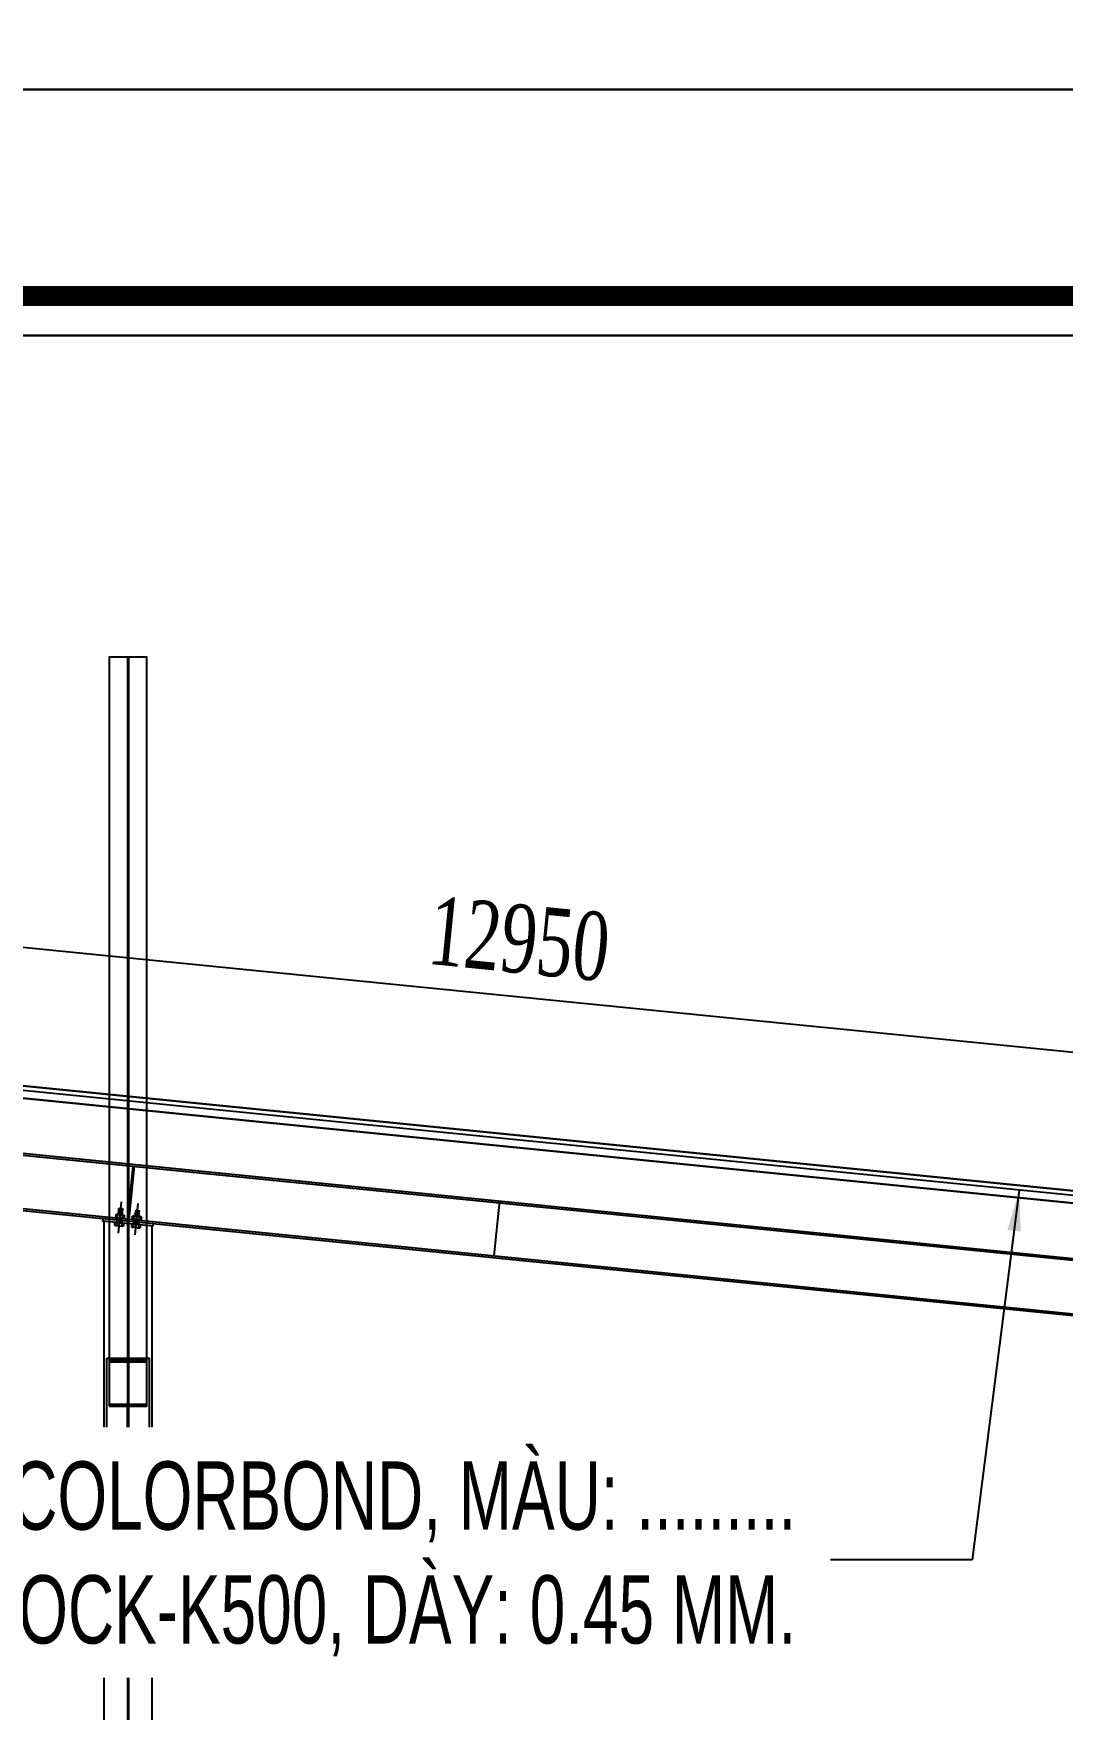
# Model space of a CAD drawing. Header units: inches. Extents: x 315041 to 662841, y -45540 to -35018.
# Drawn here: x 330049.2 to 330094.4, y -36232.3 to -36158.7 of the extents above; entities that cross this region are included whole.
import ezdxf

# ---------------------------------------------------------------- set-up
doc = ezdxf.new("R2010")
doc.units = ezdxf.units.IN
doc.header["$MEASUREMENT"] = 0
for name, color, linetype in [('2', 2, 'Continuous'), ('2NET-VE', 8, 'Continuous'), ('3', 3, 'Continuous'), ('7', 7, 'Continuous'), ('8', 8, 'Continuous'), ('BAO KHUNG', 31, 'Continuous'), ('flashing', 6, 'Continuous'), ('ROOFING', 4, 'Continuous')]:
    doc.layers.add(name, color=color, linetype=linetype)
doc.styles.add('ST1', font='times.ttf', dxfattribs={"width": 0.7})
doc.styles.add('ST1H', font='vnshxh.shx', dxfattribs={"width": 0.7})
doc.dimstyles.new('100', dxfattribs={"dimtxt": 3, "dimasz": 1.5, "dimexe": 1, "dimexo": 0, "dimgap": 1, "dimtad": 1, "dimdec": 0, "dimlfac": 100, "dimzin": 0, "dimdsep": 46, "dimtxsty": 'ST1', "dimblk": 'OBLIQUE', "dimcen": 1, "dimdle": 1, "dimclrd": 8, "dimclre": 8, "dimclrt": 3, "dimadec": 0, "dimazin": 0, "dimtfac": 1, "dimtdec": 0, "dimtix": 1, "dimtmove": 1, "dimatfit": 3, "dimfxl": 0, "dimtfill": 1, "dimtolj": 1, "dimtzin": 0, "dimlwd": -1, "dimlwe": -1, "dimarcsym": 1})
doc.dimstyles.new('3', dxfattribs={"dimtxt": 3.5, "dimasz": 1.8, "dimexe": 1, "dimexo": 0, "dimgap": 1, "dimtad": 1, "dimdec": 0, "dimlfac": 3, "dimzin": 0, "dimdsep": 46, "dimtxsty": 'ST1H', "dimblk": 'OBLIQUE', "dimcen": 1, "dimdle": 1, "dimclrd": 8, "dimclre": 8, "dimclrt": 3, "dimadec": 0, "dimazin": 0, "dimtfac": 1, "dimtdec": 0, "dimtix": 1, "dimtofl": 0, "dimtmove": 1, "dimatfit": 3, "dimfxl": 0.18, "dimtolj": 1, "dimtzin": 0, "dimlwd": -1, "dimlwe": -1, "dimarcsym": 1})

# ---------------------------------------------------------------- blocks, each defined once
blk = doc.blocks.new('A$C75D82031')
at = {"layer": '2', "color": 157, "linetype": 'Continuous'}
blk.add_lwpolyline([(0, 420), (594, 420), (594, 0), (0, 0)], close=True, dxfattribs=at)
at = {"layer": '7', "color": 147, "linetype": 'Continuous'}
blk.add_lwpolyline([(12.331, 57.61), (581.669, 57.61), (581.669, 409.19), (12.331, 409.19)], close=True, dxfattribs=at)
at = {"layer": 'BAO KHUNG', "color": 167, "linetype": 'Continuous', "const_width": 0.871}
blk.add_lwpolyline([(10.588, 9.067), (583.412, 9.067), (583.412, 410.933), (10.588, 410.933)], close=True, dxfattribs=at)
blk = doc.blocks.new('*U168')
at = {"color": 9, "const_width": 22}
blk.add_lwpolyline([(0, 0), (19.2, 0)], dxfattribs=at)
at = {"layer": '2NET-VE', "color": 8, "linetype": 'Continuous', "ltscale": 0.5}
for p, q in [((0, 10.4), (19.2, 10.4)), ((36, 9.2), (35.9, 9.2)), ((0, -10.4), (19.2, -10.4)), ((36, -9.2), (36, -9.2))]:
    blk.add_line(p, q, dxfattribs=at)
at = {"layer": '7', "color": 8, "linetype": 'Continuous'}
for p, q in [((34.7, 8), (36.2, 9.6)), ((35.3, -8), (37.1, 8)), ((36.2, 9.6), (37.1, 8)), ((37.1, 8), (38.7, 9.6)), ((37.7, -8), (39.6, 8)), ((38.7, 9.6), (39.6, 8)), ((39.6, 8), (41.1, 9.6)), ((40.1, -8), (42, 8)), ((41.1, 9.6), (42, 8)), ((42, 8), (43.5, 9.6)), ((42.5, -8), (44.4, 8)), ((43.5, 9.6), (44.4, 8)), ((44.4, 8), (45.9, 9.6)), ((44.9, -8), (46.8, 8)), ((44.9, -8), (46.8, 8)), ((45.9, 9.6), (46.8, 8)), ((46.8, 8), (48.3, 9.6)), ((47.3, -8), (49.2, 8)), ((48.3, 9.6), (49.2, 8)), ((49.2, 8), (50.7, 9.6)), ((49.8, -8), (51.6, 8)), ((49.8, -8), (51.6, 8)), ((49.8, -8), (51.6, 8)), ((50.7, 9.6), (51.6, 8)), ((51.6, 8), (53.2, 9.6)), ((52.2, -8), (54, 8)), ((53.2, 9.6), (54, 8)), ((59.7, 8), (54, 8)), ((59.7, 8), (59.7, -8)), ((35, -8), (34.4, -8)), ((35.3, -8), (34.7, -8)), ((35.3, -8), (36.2, -9.6)), ((36.2, -9.6), (37.7, -8)), ((37.7, -8), (38.6, -9.6)), ((38.6, -9.6), (40.1, -8)), ((40.1, -8), (41, -9.6)), ((41, -9.6), (42.5, -8)), ((42.5, -8), (43.4, -9.6)), ((43.4, -9.6), (44.9, -8)), ((44.9, -8), (45.8, -9.6)), ((45.8, -9.6), (47.3, -8)), ((47.3, -8), (48.2, -9.6)), ((48.2, -9.6), (49.8, -8)), ((49.8, -8), (50.7, -9.6)), ((50.7, -9.6), (52.2, -8)), ((52.2, -8), (59.7, -8))]:
    blk.add_line(p, q, dxfattribs=at)
at = {"layer": '8', "color": 8, "linetype": 'Continuous', "ltscale": 10}
blk.add_line((-43.5, 0), (89.2, 0), dxfattribs=at)
at = {"layer": '8', "color": 8, "linetype": 'Continuous'}
for p, q in [((-12.8, 11), (-12.8, 14.8)), ((-12.8, -14.8), (-12.8, 14.8)), ((-1.2, 18.7), (-11.6, 18.7)), ((-1.7, 11), (-11.1, 11)), ((0, 11), (0, 14.8)), ((0, -14.8), (0, 14.8)), ((19.2, -21.9), (19.2, 21.9)), ((19.2, 21.9), (21.6, 21.9)), ((21.6, -21.9), (21.6, 21.9)), ((21.6, 11), (21.6, 14.8)), ((21.6, -14.8), (21.6, 14.8)), ((22.8, 18.7), (33.3, 18.7)), ((23.3, 11), (32.7, 11)), ((34.4, 11), (34.4, 14.8)), ((34.4, -14.8), (34.4, 14.8)), ((-12.8, -11), (-12.8, -14.8)), ((-11.6, -18.7), (-1.2, -18.7)), ((-1.7, -11), (-11.1, -11)), ((0, -11), (0, -14.8)), ((19.2, -21.9), (21.6, -21.9)), ((21.6, -11), (21.6, -14.8)), ((33.3, -18.7), (22.8, -18.7)), ((23.3, -11), (32.7, -11)), ((34.4, -11), (34.4, -14.8))]:
    blk.add_line(p, q, dxfattribs=at)
for centre, radius, start, end in [((-5.8, 14.8), 6.98, 146.602, 180), ((-7.7, 14.8), 5.12, 180, 228.54763), ((-7.7, 7.1), 5.12, 131.45237, 180), ((-5.1, 14.8), 5.12, 311.45237, 0), ((-5.1, 7.1), 5.12, 0, 48.54763), ((-7, 14.8), 6.98, 0, 33.398), ((28.6, 14.8), 6.98, 146.602, 180), ((26.7, 14.8), 5.12, 180, 228.54763), ((26.7, 7.1), 5.12, 131.45237, 180), ((29.3, 14.8), 5.12, 311.45237, 0), ((29.3, 7.1), 5.12, 0, 48.54763), ((27.4, 14.8), 6.98, 0, 33.398), ((-7.7, -7.1), 5.12, 180, 228.54763), ((-7.7, -14.8), 5.12, 131.45237, 180), ((-5.8, -14.8), 6.98, 180, 213.398), ((-5.1, -7.1), 5.12, 311.45237, 0), ((-5.1, -14.8), 5.12, 0, 48.54763), ((-7, -14.8), 6.98, 326.602, 0), ((26.7, -7.1), 5.12, 180, 228.54763), ((26.7, -14.8), 5.12, 131.45237, 180), ((28.6, -14.8), 6.98, 180, 213.398), ((29.3, -7.1), 5.12, 311.45237, 0), ((29.3, -14.8), 5.12, 0, 48.54763), ((27.4, -14.8), 6.98, 326.602, 0)]:
    blk.add_arc(centre, radius, start, end, dxfattribs=at)
blk = doc.blocks.new('*U169')
at = {"color": 9, "const_width": 22}
blk.add_lwpolyline([(0, 0), (19.2, 0)], dxfattribs=at)
at = {"layer": '2NET-VE', "color": 8, "linetype": 'Continuous', "ltscale": 0.5}
for p, q in [((0, 10.4), (19.2, 10.4)), ((36, 9.2), (35.9, 9.2)), ((0, -10.4), (19.2, -10.4)), ((36, -9.2), (36, -9.2))]:
    blk.add_line(p, q, dxfattribs=at)
at = {"layer": '7', "color": 8, "linetype": 'Continuous'}
for p, q in [((34.7, 8), (36.2, 9.6)), ((35.3, -8), (37.1, 8)), ((36.2, 9.6), (37.1, 8)), ((37.1, 8), (38.7, 9.6)), ((37.7, -8), (39.6, 8)), ((38.7, 9.6), (39.6, 8)), ((39.6, 8), (41.1, 9.6)), ((40.1, -8), (42, 8)), ((41.1, 9.6), (42, 8)), ((42, 8), (43.5, 9.6)), ((42.5, -8), (44.4, 8)), ((43.5, 9.6), (44.4, 8)), ((44.4, 8), (45.9, 9.6)), ((44.9, -8), (46.8, 8)), ((44.9, -8), (46.8, 8)), ((45.9, 9.6), (46.8, 8)), ((46.8, 8), (48.3, 9.6)), ((47.3, -8), (49.2, 8)), ((48.3, 9.6), (49.2, 8)), ((49.2, 8), (50.7, 9.6)), ((49.8, -8), (51.6, 8)), ((49.8, -8), (51.6, 8)), ((49.8, -8), (51.6, 8)), ((50.7, 9.6), (51.6, 8)), ((51.6, 8), (53.2, 9.6)), ((52.2, -8), (54, 8)), ((53.2, 9.6), (54, 8)), ((59.7, 8), (54, 8)), ((59.7, 8), (59.7, -8)), ((35, -8), (34.4, -8)), ((35.3, -8), (34.7, -8)), ((35.3, -8), (36.2, -9.6)), ((36.2, -9.6), (37.7, -8)), ((37.7, -8), (38.6, -9.6)), ((38.6, -9.6), (40.1, -8)), ((40.1, -8), (41, -9.6)), ((41, -9.6), (42.5, -8)), ((42.5, -8), (43.4, -9.6)), ((43.4, -9.6), (44.9, -8)), ((44.9, -8), (45.8, -9.6)), ((45.8, -9.6), (47.3, -8)), ((47.3, -8), (48.2, -9.6)), ((48.2, -9.6), (49.8, -8)), ((49.8, -8), (50.7, -9.6)), ((50.7, -9.6), (52.2, -8)), ((52.2, -8), (59.7, -8))]:
    blk.add_line(p, q, dxfattribs=at)
at = {"layer": '8', "color": 8, "linetype": 'Continuous', "ltscale": 10}
blk.add_line((-43.5, 0), (89.2, 0), dxfattribs=at)
at = {"layer": '8', "color": 8, "linetype": 'Continuous'}
for p, q in [((-12.8, 11), (-12.8, 14.8)), ((-12.8, -14.8), (-12.8, 14.8)), ((-1.2, 18.7), (-11.6, 18.7)), ((-1.7, 11), (-11.1, 11)), ((0, 11), (0, 14.8)), ((0, -14.8), (0, 14.8)), ((19.2, -21.9), (19.2, 21.9)), ((19.2, 21.9), (21.6, 21.9)), ((21.6, -21.9), (21.6, 21.9)), ((21.6, 11), (21.6, 14.8)), ((21.6, -14.8), (21.6, 14.8)), ((22.8, 18.7), (33.3, 18.7)), ((23.3, 11), (32.7, 11)), ((34.4, 11), (34.4, 14.8)), ((34.4, -14.8), (34.4, 14.8)), ((-12.8, -11), (-12.8, -14.8)), ((-11.6, -18.7), (-1.2, -18.7)), ((-1.7, -11), (-11.1, -11)), ((0, -11), (0, -14.8)), ((19.2, -21.9), (21.6, -21.9)), ((21.6, -11), (21.6, -14.8)), ((33.3, -18.7), (22.8, -18.7)), ((23.3, -11), (32.7, -11)), ((34.4, -11), (34.4, -14.8))]:
    blk.add_line(p, q, dxfattribs=at)
for centre, radius, start, end in [((-5.8, 14.8), 6.98, 146.602, 180), ((-7.7, 14.8), 5.12, 180, 228.54763), ((-7.7, 7.1), 5.12, 131.45237, 180), ((-5.1, 14.8), 5.12, 311.45237, 0), ((-5.1, 7.1), 5.12, 0, 48.54763), ((-7, 14.8), 6.98, 0, 33.398), ((28.6, 14.8), 6.98, 146.602, 180), ((26.7, 14.8), 5.12, 180, 228.54763), ((26.7, 7.1), 5.12, 131.45237, 180), ((29.3, 14.8), 5.12, 311.45237, 0), ((29.3, 7.1), 5.12, 0, 48.54763), ((27.4, 14.8), 6.98, 0, 33.398), ((-7.7, -7.1), 5.12, 180, 228.54763), ((-7.7, -14.8), 5.12, 131.45237, 180), ((-5.8, -14.8), 6.98, 180, 213.398), ((-5.1, -7.1), 5.12, 311.45237, 0), ((-5.1, -14.8), 5.12, 0, 48.54763), ((-7, -14.8), 6.98, 326.602, 0), ((26.7, -7.1), 5.12, 180, 228.54763), ((26.7, -14.8), 5.12, 131.45237, 180), ((28.6, -14.8), 6.98, 180, 213.398), ((29.3, -7.1), 5.12, 311.45237, 0), ((29.3, -14.8), 5.12, 0, 48.54763), ((27.4, -14.8), 6.98, 326.602, 0)]:
    blk.add_arc(centre, radius, start, end, dxfattribs=at)
blk = doc.blocks.new('A$C69F028B4')
at = {"layer": '2'}
for points in [[(0, 1.617), (1.375, 1.617), (1.375, 1.667), (0, 1.667)], [(0.667, 0.05), (0.708, 0.05), (0.708, 1.617), (0.667, 1.617)], [(0, 0), (1.375, 0), (1.375, 0.05), (0, 0.05)]]:
    blk.add_lwpolyline(points, close=True, dxfattribs=at)
blk = doc.blocks.new('_Oblique')
at = {"color": 0, "linetype": 'ByBlock', "lineweight": -2}
blk.add_line((-0.5, -0.5), (0.5, 0.5), dxfattribs=at)
blk = doc.blocks.new('*D353')
at = {"color": 8, "linetype": 'Continuous', "transparency": 16777216}
for p, q in [((330005.273, -36200.56), (330005.975, -36193.538)), ((330135.729, -36207.52), (330004.881, -36194.434)), ((330134.132, -36213.447), (330134.834, -36206.426))]:
    blk.add_line(p, q, dxfattribs=at)
at = {"layer": 'Defpoints', "color": 0, "transparency": 16777216}
for p in [(330005.876, -36194.533), (330005.273, -36200.56), (330134.132, -36213.447)]:
    blk.add_point(p, dxfattribs=at)
at = {"color": 8, "transparency": 16777216, "xscale": 1.5, "yscale": 1.5, "zscale": 1.5}
for p, rotation in [((330005.876, -36194.533), 174.2886250883239), ((330134.734, -36207.421), 354.2886250883239)]:
    blk.add_blockref('_Oblique', p, dxfattribs=dict(at, rotation=rotation))
at = {"color": 3, "transparency": 16777216, "insert": (330070.557, -36198.459), "char_height": 3, "attachment_point": 5, "rotation": 354.28863, "style": 'ST1', "bg_fill": 3, "box_fill_scale": 1.25, "bg_fill_color": 256, "bg_fill_true_color": 13158600, "bg_fill_transparency": 16455816}
blk.add_mtext('\\A1;12950', dxfattribs=at)

msp = doc.modelspace()

# ---------------------------------------------------------------- linework, layer by layer
at = {"color": 8}
msp.add_lwpolyline([(329906.4424, -36171.9399), (330191.1113, -36171.9399), (330191.1113, -36523.5197), (329906.4424, -36523.5197)], close=True, dxfattribs=at)
at = {"layer": '2', "color": 9}
for p, q in [((330005.1431, -36203.5105), (330126.6335, -36215.6595)), ((330005.1431, -36203.5909), (330126.6335, -36215.7399)), ((330005.1431, -36205.9426), (330126.6335, -36218.0916)), ((330005.1431, -36206.023), (330126.6335, -36218.172)), ((330053.363, -36210.7646), (330053.5958, -36208.4362)), ((330053.4227, -36210.7705), (330053.6555, -36208.4421)), ((330069.6881, -36209.965), (330069.4473, -36212.373))]:
    msp.add_line(p, q, dxfattribs=at)
for points in [[(330052.5481, -36218.9742), (330054.1981, -36218.9742), (330054.1981, -36186.0769), (330052.5481, -36186.0769)], [(330054.4557, -36211.0748), (330052.2666, -36210.8559), (330052.2786, -36210.7365), (330054.4676, -36210.9554)]]:
    msp.add_lwpolyline(points, close=True, dxfattribs=at)
for points in [[(330053.3431, -36186.0769), (330053.3431, -36298.1769), (330053.4031, -36298.1769), (330053.4031, -36186.0769)], [(330052.3131, -36210.8606), (330052.3131, -36298.1769)], [(330054.4331, -36298.1769), (330054.4331, -36211.0726)]]:
    msp.add_lwpolyline(points, dxfattribs=at)
at = {"layer": '2'}
for points in [[(330052.4431, -36216.8742), (330054.3031, -36216.8742), (330054.3031, -36219.9742), (330052.4431, -36219.9742)], [(330053.3481, -36218.9742), (330053.3981, -36218.9742), (330053.3981, -36219.9742), (330053.3481, -36219.9742)]]:
    msp.add_lwpolyline(points, close=True, dxfattribs=at)
at = {"layer": 'flashing', "color": 8}
msp.add_lwpolyline([(329609.4424, -36052.2326), (330203.4424, -36052.2326), (330203.4424, -36161.1298), (329609.4424, -36161.1298)], close=True, dxfattribs=at)
at = {"layer": 'ROOFING'}
for p, q in [((330134.1316, -36213.4471), (330005.2731, -36200.5613)), ((330134.1306, -36213.4571), (330005.2731, -36200.5713)), ((330134.113, -36213.6463), (330005.2731, -36200.7623)), ((330133.6964, -36213.9463), (330005.5093, -36201.1276)), ((330133.7403, -36213.9607), (330005.517, -36201.1384))]:
    msp.add_line(p, q, dxfattribs=at)

# ---------------------------------------------------------------- block references
at = {"color": 1}
msp.add_blockref('A$C75D82031', (329609.4423, -36581.1298), dxfattribs=at)
at = {"layer": '2', "color": 9, "yscale": 0.01043478259816766, "zscale": 0.01043478260892343}
for name, p, xscale, rotation in [('*U168', (330052.993, -36210.9286), -0.01043478259340544, 264.2894070533143), ('*U169', (330053.7293, -36211.0022), 0.01043478259919732, 84.28940673529111)]:
    msp.add_blockref(name, p, dxfattribs=dict(at, xscale=xscale, rotation=rotation))
at = {"layer": '2', "xscale": 1.200000000011642, "yscale": 1.200000000011642, "zscale": 1.2}
msp.add_blockref('A$C69F028B4', (330052.5481, -36218.9742), dxfattribs=at)

# ---------------------------------------------------------------- next in the draw order: dimensions: what is measured, and where the dimension line sits
dim = msp.add_aligned_dim(p1=(330134.1316, -36213.4471), p2=(330005.2731, -36200.5595), distance=-6.0564, dimstyle='100')
dim.commit()
dim.dimension.update_dxf_attribs({"geometry": '*D353', "text_midpoint": (330070.5569, -36198.4593)})

# ---------------------------------------------------------------- next in the draw order: leaders
at = {"color": 9}
msp.add_leader([(330092.5276, -36209.4877), (330090.4534, -36225.7401), (330082.7236, -36225.7401)], dimstyle='3', override={"dimgap": 1, "dimtad": 0}, dxfattribs=at)

# ---------------------------------------------------------------- next in the draw order: texts
at = {"layer": '3', "insert": (330082.7236, -36225.7401), "char_height": 3, "attachment_point": 6, "style": 'ST1H', "bg_fill": 2}
msp.add_mtext('\\A1;t«n m¸i nhµ x\xadëng: CLEAR COLORBOND, mµu: .........\\PLo¹i : SEAMLOCK-K500, dµy: 0.45 mm.', dxfattribs=at)

doc.saveas('drawing.dxf')
